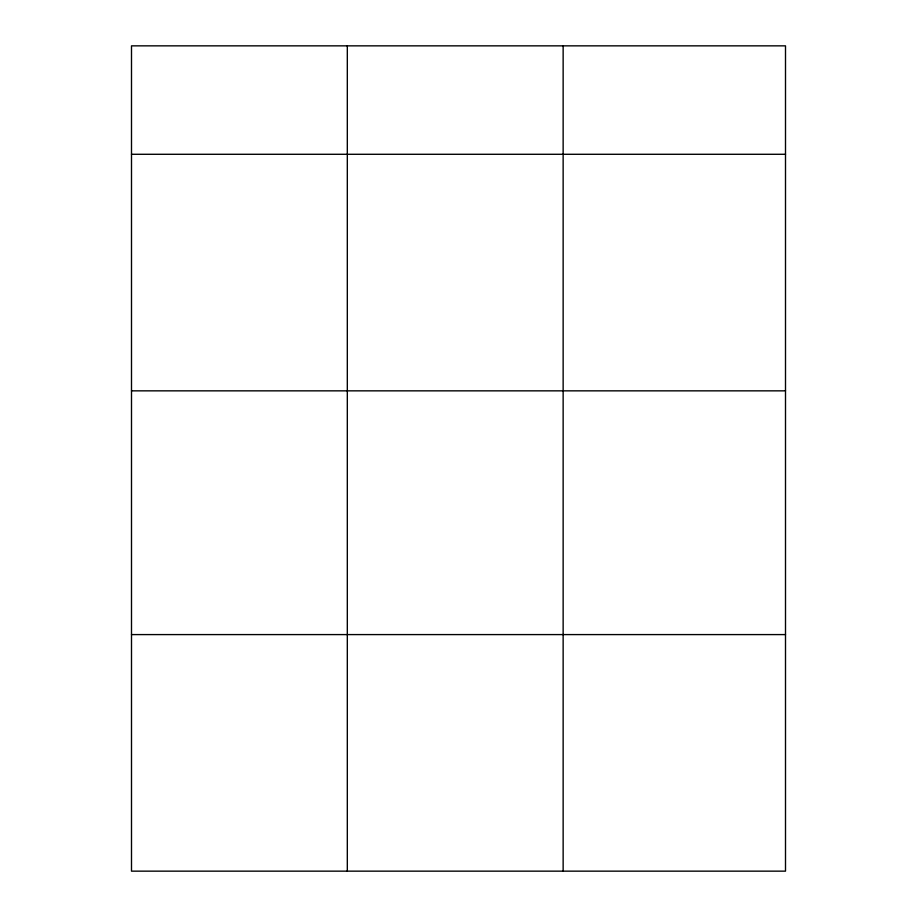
<?xml version="1.0" encoding="UTF-8"?>
<svg xmlns="http://www.w3.org/2000/svg" width="917" height="917" viewBox="0 0 917 917"><rect width="100%" height="100%" fill="white"/><g stroke="black" fill="none" stroke-linecap="round" stroke-linejoin="round"><path stroke-width="1.38" d="M785.502 390.848L785.502 45.85L131.498 45.85L131.498 871.15L785.502 871.15L785.502 390.848L131.498 390.848M131.498 154.285L785.502 154.285M131.498 634.587L785.502 634.587M563.141 45.85L563.141 871.15M347.314 45.85L347.314 871.15"/></g></svg>
